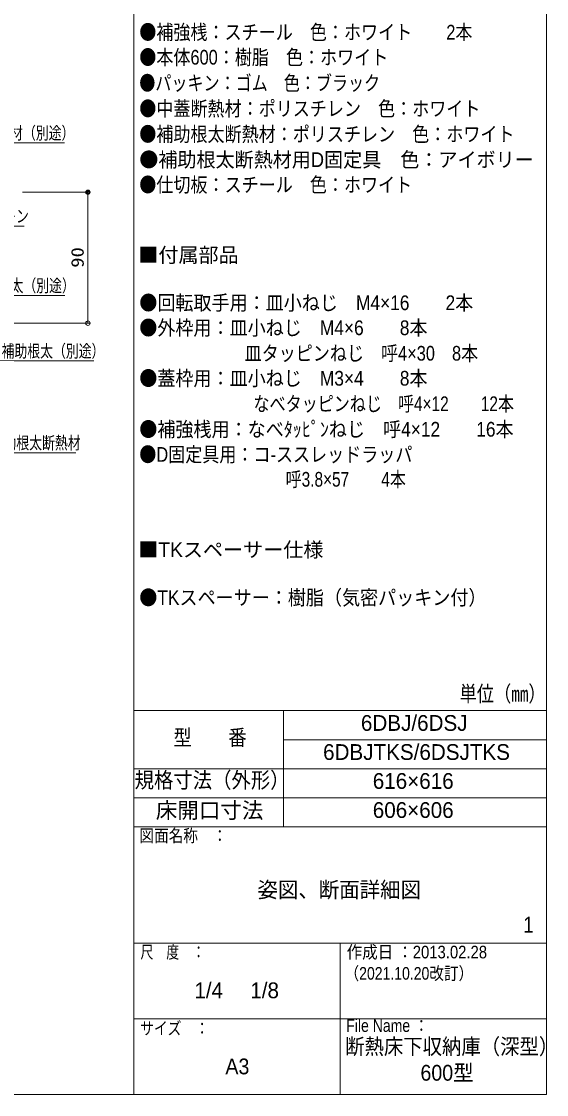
# Model space of a CAD drawing. Units: millimetres, scale not verified. Extents: x -800 to 800, y -554 to 554.
# Drawn here: x 439 to 800, y -554 to 184 of the extents above; entities that cross this region are included whole.
import ezdxf
from ezdxf.enums import TextEntityAlignment as Align

# ---------------------------------------------------------------- set-up
doc = ezdxf.new("R2010")
doc.units = ezdxf.units.MM
doc.header["$LTSCALE"] = 5
doc.header["$PDMODE"] = 32
doc.header["$PDSIZE"] = 2.5
doc.layers.add('0-0_moji', color=2, linetype='Continuous')
doc.layers.add('0-6_DEFPOINTS', color=7, linetype='Continuous')
for name, color, linetype, lineweight in [('0-1_zumenwaku', 6, 'Continuous', 9), ('0-4_SUNPO', 1, 'Continuous', 9), ('0-5_0', 7, 'Continuous', 9)]:
    doc.layers.add(name, color=color, linetype=linetype, lineweight=lineweight)
doc.styles.add('ＭＳ ゴシック', font='')
doc.styles.add('ＭＳ Ｐゴシック', font='')
doc.styles.get('ＭＳ ゴシック').set_extended_font_data('MS Gothic')
doc.styles.get('ＭＳ Ｐゴシック').set_extended_font_data('MS PGothic')

# ---------------------------------------------------------------- blocks, each defined once
blk = doc.blocks.new('_ORIGIN')
at = {"layer": '0-5_0', "color": 1}
blk.add_line((0, 0), (-5, 0), dxfattribs=at)
blk.add_circle((0, 0), 2.5, dxfattribs=at)
blk = doc.blocks.new('MLeader10')
at = {"layer": '0-4_SUNPO'}
blk.add_line((416.122, 100.509), (468.394, 100.509), dxfattribs=at)
at = {"layer": '0-4_SUNPO', "color": 7}
blk.add_line((398.722, 81.423), (403.596, 87.123), dxfattribs=at)
at = {"layer": '0-4_SUNPO'}
blk.add_lwpolyline([(403.596, 87.123), (415.042, 100.509), (416.122, 100.509)], dxfattribs=at)
at = {"layer": '0-4_SUNPO', "color": 7}
blk.add_lwpolyline([(404.546, 86.311), (398.722, 81.423), (402.646, 87.935)], dxfattribs=at)
at = {"layer": '0-4_SUNPO', "color": 2, "style": 'ＭＳ ゴシック', "width": 0.75}
blk.add_text('床材（別途）', height=8.651, dxfattribs=at).set_placement((422.122, 100.284), align=Align.BOTTOM_LEFT)
blk = doc.blocks.new('MLeader11')
at = {"layer": '0-4_SUNPO', "color": 7}
for p, q in [((359.836, 80.643), (365.456, 75.678)), ((349.568, 62.251), (356.62, 59.696))]:
    blk.add_line(p, q, dxfattribs=at)
at = {"layer": '0-4_SUNPO'}
for p, q in [((356.62, 59.696), (402.285, 43.145)), ((402.511, 43.145), (440.731, 43.145))]:
    blk.add_line(p, q, dxfattribs=at)
at = {"layer": '0-4_SUNPO', "color": 7}
for points in [[(364.629, 74.741), (359.836, 80.643), (366.284, 76.615)], [(356.194, 58.521), (349.568, 62.251), (357.045, 60.871)]]:
    blk.add_lwpolyline(points, dxfattribs=at)
at = {"layer": '0-4_SUNPO'}
blk.add_lwpolyline([(365.456, 75.678), (402.285, 43.145), (402.511, 43.145)], dxfattribs=at)
at = {"layer": '0-4_SUNPO', "color": 2, "style": 'ＭＳ ゴシック', "width": 0.75}
blk.add_text('パッキン', height=8.651, dxfattribs=at).set_placement((408.511, 43.135), align=Align.BOTTOM_LEFT)
blk = doc.blocks.new('MLeader13')
at = {"layer": '0-4_SUNPO', "color": 7}
blk.add_line((405.668, 13.343), (409.258, 6.758), dxfattribs=at)
at = {"layer": '0-4_SUNPO'}
blk.add_line((416.437, -4.433), (468.709, -4.433), dxfattribs=at)
at = {"layer": '0-4_SUNPO', "color": 7}
blk.add_lwpolyline([(408.16, 6.16), (405.668, 13.343), (410.355, 7.356)], dxfattribs=at)
at = {"layer": '0-4_SUNPO'}
blk.add_lwpolyline([(409.258, 6.758), (415.357, -4.433), (416.437, -4.433)], dxfattribs=at)
at = {"layer": '0-4_SUNPO', "color": 2, "style": 'ＭＳ ゴシック', "width": 0.75}
blk.add_text('根太（別途）', height=8.651, dxfattribs=at).set_placement((422.437, -4.658), align=Align.BOTTOM_LEFT)
blk = doc.blocks.new('MLeader14')
at = {"layer": '0-4_SUNPO', "color": 7}
blk.add_line((360.668, 21.423), (365.386, 15.593), dxfattribs=at)
at = {"layer": '0-4_SUNPO'}
blk.add_line((419.092, -49.433), (488.644, -49.433), dxfattribs=at)
at = {"layer": '0-4_SUNPO', "color": 7}
blk.add_lwpolyline([(364.415, 14.806), (360.668, 21.423), (366.358, 16.379)], dxfattribs=at)
at = {"layer": '0-4_SUNPO'}
blk.add_lwpolyline([(365.386, 15.593), (418.012, -49.433), (419.092, -49.433)], dxfattribs=at)
at = {"layer": '0-4_SUNPO', "color": 2, "style": 'ＭＳ ゴシック', "width": 0.75}
blk.add_text('補助根太（別途）', height=8.651, dxfattribs=at).set_placement((425.092, -49.659), align=Align.BOTTOM_LEFT)
blk = doc.blocks.new('MLeader16')
at = {"layer": '0-4_SUNPO', "color": 7}
blk.add_line((360.668, -61.801), (365.909, -67.166), dxfattribs=at)
at = {"layer": '0-4_SUNPO'}
blk.add_line((411.565, -112.805), (476.125, -112.805), dxfattribs=at)
at = {"layer": '0-4_SUNPO', "color": 7}
blk.add_lwpolyline([(365.014, -68.04), (360.668, -61.801), (366.803, -66.293)], dxfattribs=at)
at = {"layer": '0-4_SUNPO'}
blk.add_lwpolyline([(365.909, -67.166), (410.485, -112.805), (411.565, -112.805)], dxfattribs=at)
at = {"layer": '0-4_SUNPO', "color": 2, "style": 'ＭＳ ゴシック', "width": 0.75}
blk.add_text('補助根太断熱材', height=8.651, dxfattribs=at).set_placement((417.565, -112.8), align=Align.BOTTOM_LEFT)

msp = doc.modelspace()

# ---------------------------------------------------------------- linework, layer by layer
at = {"layer": '0-1_zumenwaku'}
for p, q in [((516.054, 554.017), (516.054, -553.982)), ((516.054, -289.983), (800.054, -289.983)), ((619.122, -369.983), (619.122, -289.983)), ((619.122, -309.983), (800.054, -309.983)), ((516.054, -329.983), (800.054, -329.983)), ((516.054, -349.983), (800.054, -349.983)), ((516.054, -369.983), (800.054, -369.983)), ((516.054, -369.983), (800.054, -369.983)), ((516.054, -369.983), (800.054, -369.983)), ((516.054, -449.982), (800.054, -449.982)), ((658.054, -449.982), (658.054, -553.982)), ((516.054, -501.982), (800.054, -501.982))]:
    msp.add_line(p, q, dxfattribs=at)
msp.add_lwpolyline([(-799.944, -553.982), (800.054, -553.982), (800.054, 554.017), (-799.944, 554.017)], close=True, dxfattribs=at)
at = {"layer": '0-4_SUNPO'}
for p, q in [((439.415, 66.423), (486.052, 66.423)), ((484.552, -20.577), (484.552, 63.423)), ((411.668, -23.577), (486.052, -23.577))]:
    msp.add_line(p, q, dxfattribs=at)
at = {"layer": '0-6_DEFPOINTS'}
msp.add_point((484.552, 66.423), dxfattribs=at)

# ---------------------------------------------------------------- block references
at = {"layer": '0-4_SUNPO'}
for name in ['MLeader10', 'MLeader11', 'MLeader14', 'MLeader13', 'MLeader16']:
    msp.add_blockref(name, (0, 0), dxfattribs=at)
at = {"layer": '0-4_SUNPO', "xscale": 0.6, "yscale": 0.6}
for p, rotation in [((484.552, 66.423), 90), ((484.552, -23.577), 270)]:
    msp.add_blockref('_ORIGIN', p, dxfattribs=dict(at, rotation=rotation))

# ---------------------------------------------------------------- texts
at = {"layer": '0-0_moji', "style": 'ＭＳ Ｐゴシック'}
for s, height, width, p in [('●補強桟：スチール\u3000色：ホワイト\u3000\u30002本', 10.12, 0.85, (519.882, 168.428)), ('●本体600：樹脂\u3000色：ホワイト', 10.12, 0.85, (519.882, 151.183)), ('●パッキン：ゴム\u3000色：ブラック', 10.12, 0.8, (519.882, 133.453)), ('●中蓋断熱材：ポリスチレン\u3000色：ホワイト', 10.12, 0.85, (519.882, 115.89)), ('●補助根太断熱材：ポリスチレン\u3000色：ホワイト', 10.12, 0.85, (519.882, 98.328)), ('●補助根太断熱材用D固定具\u3000色：アイボリー', 10.12, 0.95, (519.882, 80.766)), ('●仕切板：スチール\u3000色：ホワイト', 10.12, 0.85, (519.882, 63.521)), ('●回転取手用：皿小ねじ\u3000M4×16\u3000\u30002本', 10.12, 0.9, (519.882, -17.645)), ('●外枠用：皿小ねじ\u3000M4×6\u3000\u30008本', 10.12, 0.9, (519.882, -34.843)), ('\u3000\u3000\u3000\u3000\u3000    皿タッピンねじ\u3000呼4×30\u30008本', 10.12, 0.85, (521.151, -52.358)), ('●蓋枠用：皿小ねじ\u3000M3×4\u3000\u30008本', 10.12, 0.9, (519.882, -69.556)), ('\u3000\u3000\u3000\u3000\u3000\u3000\u3000なべタッピンねじ\u3000呼4×12\u3000\u300012本', 10.12, 0.8, (521.151, -87.072)), ('●補強桟用：なべﾀｯﾋﾟﾝねじ\u3000呼4×12\u3000\u300016本', 10.12, 0.9, (519.882, -104.634)), ('●D固定具用：コ-ススレッドラッパ\u3000', 10.12, 0.85, (519.882, -121.935)), ('\u3000\u3000\u3000\u3000\u3000\u3000\u3000\u3000\u3000呼3.8×57\u3000\u30004本', 10.12, 0.8, (521.151, -139.021)), ('●TKスペーサー：樹脂（気密パッキン付）', 10.12, 0.9, (519.882, -220.346)), ('単位（㎜）', 10.85, 0.8, (740.236, -287.048)), ('型\u3000\u3000番', 10.85, 0.85, (543.384, -317.154)), ('規格寸法（外形）', 10.85, 0.9, (516.677, -346.406)), ('姿図、断面詳細図', 10.85, 0.95, (601.169, -421.807)), ('1', 10.85, 0.9, (784.005, -445.862)), ('断熱床下収納庫（深型）', 10.85, 0.9, (661.569, -529.615)), ('A3', 10.85, 0.95, (579.104, -543.331)), ('600型', 10.85, 0.95, (713.298, -547.702))]:
    msp.add_text(s, height=height, dxfattribs=dict(at, width=width)).set_placement(p, align=Align.BOTTOM_LEFT)
for s, height, p in [('■付属部品', 10.12, (519.191, 15.212)), ('■TKスペーサー仕様', 10.12, (519.191, -187.433)), ('6DBJ/6DSJ', 10.85, (672.344, -307.154)), ('6DBJTKS/6DSJTKS', 10.85, (646.321, -327.154)), ('616×616', 10.85, (680.497, -347.04)), ('床開口寸法', 10.85, (531.225, -367.239)), ('606×606', 10.85, (680.497, -367.04)), ('1/4 \u30001/8', 10.85, (557.774, -491.003))]:
    msp.add_text(s, height=height, dxfattribs=at).set_placement(p, align=Align.BOTTOM_LEFT)
at = {"layer": '0-1_zumenwaku', "style": 'ＭＳ Ｐゴシック'}
for s, height, width, p in [('図面名称\u3000：', 8.676, 0.85, (519.978, -382.916)), ('尺\u3000度\u3000：', 8.688, 0.75, (520.666, -462.916)), ('作成日 ：2013.02.28', 8.676, 0.9, (662.57, -462.956)), ('（2021.10.20改訂）', 8.676, 0.85, (661.074, -477.601)), ('サイズ\u3000：', 8.676, 0.8, (520.482, -515.372)), ('File Name ：', 8.676, 0.85, (662.25, -513.508))]:
    msp.add_text(s, height=height, dxfattribs=dict(at, width=width)).set_placement(p, align=Align.BOTTOM_LEFT)
at = {"layer": '0-4_SUNPO', "color": 2, "style": 'ＭＳ ゴシック', "width": 1.2}
msp.add_text('90', height=8.651, rotation=90, dxfattribs=at).set_placement((484.228, 14.566), align=Align.BOTTOM_LEFT)

doc.saveas('drawing.dxf')
